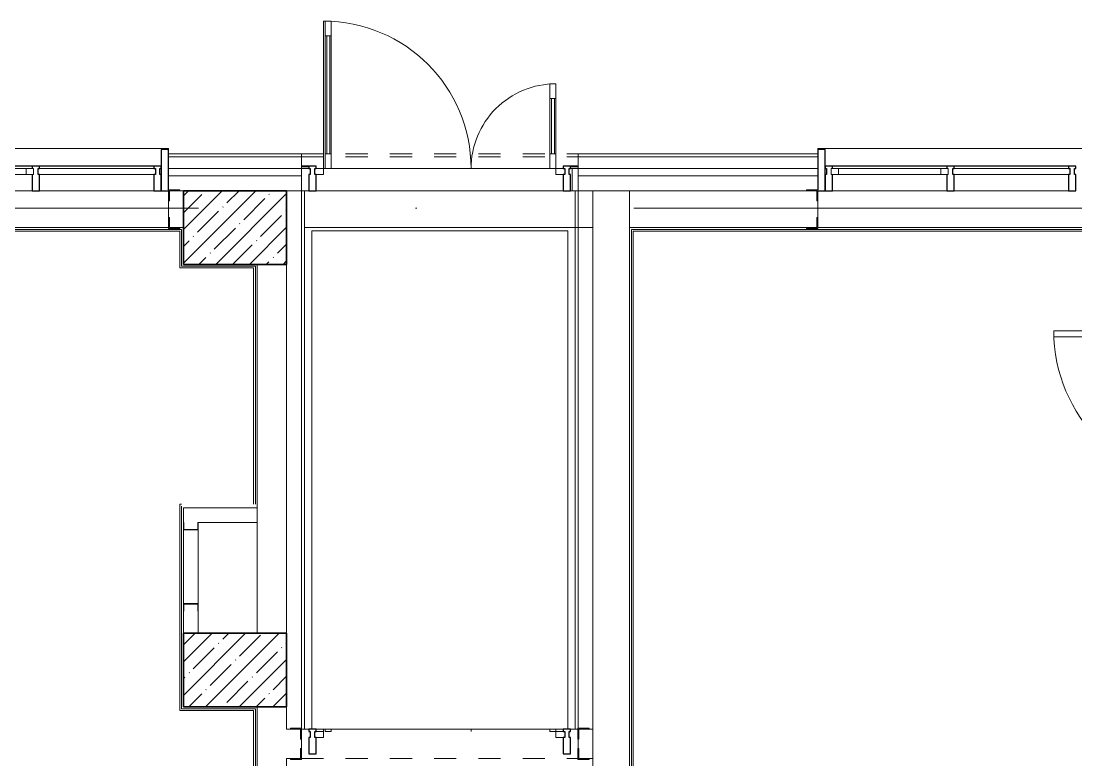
# Model space of a CAD drawing. Header units: millimetres. Extents: x 5993 to 95364, y 87345 to 143522.
# Drawn here: x 44315 to 44897, y 120758 to 121166 of the extents above; entities that cross this region are included whole.
import ezdxf

# ---------------------------------------------------------------- set-up
doc = ezdxf.new("R2010")
doc.units = ezdxf.units.MM
doc.linetypes.add('50_200_ШТРИХ_1Т_ш5_п1_п1_', pattern=[1400, 1000, -200, 0, -200])
doc.linetypes.add('Штрих короткий', pattern=[300, 150, -150])
for name, color, linetype, lineweight in [('0-2', 7, 'Continuous', 9), ('S-GRID-____-OTLN-1', 7, '50_200_ШТРИХ_1Т_ш5_п1_п1_', 9), ('Двери', 7, 'Continuous', 9), ('Импосты витража', 7, 'Continuous', 9), ('Импосты витража-1', 7, 'Continuous', 25), ('Каркас_Импост', 7, 'Continuous', 13), ('Каркас_Импост-1', 7, 'Continuous', 9), ('Несущие колонны', 7, 'Continuous', 9), ('Несущие колонны-1', 7, 'Continuous', 35), ('Обобщенные модели', 7, 'Continuous', 9), ('Общие ребра', 7, 'Continuous', 9), ('Окна', 7, 'Continuous', 9), ('Остекление-1', 7, 'Continuous', 9), ('Открывание-1', 7, 'Continuous', 9), ('Панель', 7, 'Continuous', 13), ('Перекрытия', 7, 'Continuous', 9), ('Перемычка-1', 7, 'Штрих короткий', 9), ('Стены', 7, 'Continuous', 9), ('Стены-1', 7, 'Continuous', 13), ('Элементы узлов', 7, 'Continuous', 9)]:
    doc.layers.add(name, color=color, linetype=linetype, lineweight=lineweight)

# ---------------------------------------------------------------- blocks, each defined once
blk = doc.blocks.new('BSC_Колонна _Прямоугольная - 500х700-V4-АИ2_01_План напольных покрытий и плинтусов 1го этажа _Часть 1_')
at = {"layer": 'Несущие колонны'}
h = blk.add_hatch(dxfattribs=at)
h.set_pattern_fill('FP_10', color=256, style=0, pattern_type=2)
h.set_pattern_definition([(315, (-87250, 34400), (114.04925, 114.04925), []), (315, (-87250, 34285.95), (114.04925, 114.04925), [201.613, -40.323, 3.353, -36.97])])
h.paths.add_polyline_path([(-250, 350), (-250, -350), (250, -350), (250, 350)], flags=0)
at = {"layer": 'Несущие колонны-1'}
for p, q in [((250, 350), (-250, 350)), ((-250, 350), (-250, -350)), ((250, -350), (250, 350)), ((-250, -350), (250, -350))]:
    blk.add_line(p, q, dxfattribs=at)
blk = doc.blocks.new('Дверь_СКБ_1Ст_Внутренняя_ШЕР - СОШ_Д-13_Дв_1150x2100h_С_У учеников_ душевые _спортблок_-35365709-АИ2_01_План напольных покрытий и плинтусов 1го этажа _Часть 1_')
at = {"layer": 'Двери'}
h = blk.add_hatch(dxfattribs=at)
h.set_pattern_fill('FP_60', color=256, style=0, pattern_type=2)
h.set_pattern_definition([(135, (1726.41, 114.685), (-14.14214, -14.14214), []), (225, (1726.41, 114.685), (14.14214, -14.14214), [])])
h.paths.add_polyline_path([(562.5, -50), (587.5, -50), (587.5, 50), (562.5, 50)], flags=0)
at = {"layer": 'Каркас_Импост-1'}
h = blk.add_hatch(dxfattribs=at)
h.set_pattern_fill('FP_61', color=256, style=0, pattern_type=2)
h.set_pattern_definition([(45, (-396.384, 114.685), (-14.1421, 14.1421), []), (135, (-396.384, 114.685), (-14.1421, -14.1421), [])])
h.paths.add_polyline_path([(-562.5, -50), (-537.5, -50), (-537.5, 50), (-562.5, 50)], flags=0)
at = {"layer": 'Каркас_Импост'}
for p, q in [((-522.5, 58), (-592.5, 58)), ((-592.5, 58), (-592.5, 50)), ((-592.5, 50), (-522.5, 50)), ((-537.5, 50), (-562.5, 50)), ((-562.5, 50), (-562.5, -50)), ((-512.5, 50), (-537.5, 50)), ((-537.5, 50), (-537.5, -30)), ((-537.5, -50), (-537.5, 50)), ((-522.5, 50), (-537.5, 50)), ((-537.5, 50), (-537.5, 49)), ((-537.5, 49), (-522.5, 49)), ((-522.5, 50), (-522.5, 58)), ((-522.5, 49), (-522.5, 50)), ((-512.5, 10), (-512.5, 50)), ((-502.5, 10), (-512.5, 10)), ((-502.5, -30), (-502.5, 10)), ((537.5, 10), (527.5, 10)), ((527.5, 10), (527.5, -30)), ((537.5, 50), (537.5, 10)), ((562.5, 50), (537.5, 50)), ((617.5, 58), (547.5, 58)), ((547.5, 58), (547.5, 50)), ((562.5, 50), (547.5, 50)), ((547.5, 50), (547.5, 49)), ((547.5, 50), (617.5, 50)), ((547.5, 49), (562.5, 49)), ((562.5, -30), (562.5, 50)), ((587.5, 50), (562.5, 50)), ((562.5, 50), (562.5, -50)), ((562.5, 49), (562.5, 50)), ((587.5, -50), (587.5, 50)), ((617.5, 50), (617.5, 58)), ((-522.5, -50), (-592.5, -50)), ((-592.5, -50), (-592.5, -58)), ((-592.5, -58), (-522.5, -58)), ((-562.5, -50), (-537.5, -50)), ((-537.5, -30), (-502.5, -30)), ((-522.5, -30), (-537.5, -30)), ((-537.5, -30), (-537.5, -50)), ((-537.5, -50), (-522.5, -50)), ((-522.5, -50), (-522.5, -30)), ((-522.5, -58), (-522.5, -50)), ((527.5, -30), (562.5, -30)), ((562.5, -30), (547.5, -30)), ((547.5, -30), (547.5, -50)), ((547.5, -50), (562.5, -50)), ((617.5, -50), (547.5, -50)), ((547.5, -50), (547.5, -58)), ((547.5, -58), (617.5, -58)), ((562.5, -50), (562.5, -30)), ((562.5, -50), (587.5, -50)), ((617.5, -58), (617.5, -50))]:
    blk.add_line(p, q, dxfattribs=at)
at = {"layer": 'Открывание-1'}
blk.add_arc((537.5, 50), 1050, 90, 180, dxfattribs=at)
at = {"layer": 'Панель'}
for p, q in [((537.5, 1100), (497.5, 1100)), ((497.5, 1100), (497.5, 50)), ((537.5, 50), (537.5, 1100)), ((497.5, 50), (537.5, 50))]:
    blk.add_line(p, q, dxfattribs=at)
blk = doc.blocks.new('GRM_Решетка напольная - 1800х3300-21720711-АИ2_01_План напольных покрытий и плинтусов 1го этажа _Часть 1_')
at = {"layer": 'Обобщенные модели'}
for p, q in [((917.5, 1700), (-917.5, 1700)), ((-917.5, -1700), (-867.5, -1700)), ((867.5, -1700), (917.5, -1700))]:
    blk.add_line(p, q, dxfattribs=at)
blk = doc.blocks.new('BSC_Колонна _Прямоугольная - 500х700-V70-АИ2_01_План напольных покрытий и плинтусов 1го этажа _Часть 1_')
at = {"layer": 'Несущие колонны'}
h = blk.add_hatch(dxfattribs=at)
h.set_pattern_fill('FP_101', color=256, style=0, pattern_type=2)
h.set_pattern_definition([(315, (-84250, 34400), (114.04925, 114.04925), []), (315, (-84250, 34285.95), (114.04925, 114.04925), [201.613, -40.323, 3.353, -36.97])])
h.paths.add_polyline_path([(-250, 350), (-250, -350), (250, -350), (250, 350), (62.6, 350)], flags=0)
at = {"layer": 'Несущие колонны-1'}
for p, q in [((250, 350), (-250, 350)), ((-250, 350), (-250, -350)), ((250, -350), (250, 350)), ((-250, -350), (250, -350))]:
    blk.add_line(p, q, dxfattribs=at)
blk = doc.blocks.new('Проем_Дверь_Прямоугольный - 1800х2700h_оконные проемы-28620215-АИ2_01_План напольных покрытий и плинтусов 1го этажа _Часть 1_')
at = {"layer": 'Перемычка-1'}
for p, q in [((900, 125), (-900, 125)), ((900, -125), (-900, -125))]:
    blk.add_line(p, q, dxfattribs=at)
blk = doc.blocks.new('PNS_Панель прямоугольная2 - Нр_Стекло - 40мм-26243474-АИ2_01_План напольных покрытий и плинтусов 1го этажа _Часть 1_')
at = {"layer": 'Каркас_Импост'}
for p, q in [((-397.5, 0), (-397.5, 40)), ((-397.5, 40), (-347.5, 40)), ((-347.5, 40), (-347.5, 0)), ((397.5, 40), (347.5, 40)), ((347.5, 40), (347.5, 0)), ((397.5, 0), (397.5, 40)), ((-347.5, 0), (-397.5, 0)), ((347.5, 0), (397.5, 0))]:
    blk.add_line(p, q, dxfattribs=at)
at = {"layer": 'Каркас_Импост-1'}
for p, q in [((-347.5, 40), (347.5, 40)), ((-347.5, 0), (347.5, 0))]:
    blk.add_line(p, q, dxfattribs=at)
blk = doc.blocks.new('Прямоугольный импост - Импост структурный с накладкой - 150мм-25647633-АИ2_01_План напольных покрытий и плинтусов 1го этажа _Часть 1_')
at = {"layer": 'Импосты витража-1'}
for p, q in [((-25, 0), (-25, 17)), ((-25, 17), (25, 17)), ((-15, 0), (-25, 0)), ((-15, -40), (-15, 0)), ((25, 17), (25, 0)), ((-25, -150), (-25, -40)), ((-25, -40), (-15, -40)), ((25, -40), (25, -150)), ((25, -150), (-25, -150))]:
    blk.add_line(p, q, dxfattribs=at)
blk = doc.blocks.new('Прямоугольный импост - Импост структурный с накладкой - 150мм-25647642-АИ2_01_План напольных покрытий и плинтусов 1го этажа _Часть 1_')
at = {"layer": 'Импосты витража'}
for p, q in [((103600, 79475), (103600, 80250)), ((103767, 79475), (103767, 80250))]:
    blk.add_line(p, q, dxfattribs=at)
blk = doc.blocks.new('PNS_Панель прямоугольная1 - Нр_Стекло - 40мм-25259299-АИ2_01_План напольных покрытий и плинтусов 1го этажа _Часть 1_')
at = {"layer": 'Остекление-1'}
for p, q in [((-387.5, 40), (387.5, 40)), ((-397.5, 0), (397.5, 0)), ((387.5, 0), (-387.5, 0))]:
    blk.add_line(p, q, dxfattribs=at)
blk = doc.blocks.new('Прямоугольный импост - Импост структурный с накладкой - 150мм-25647644-АИ2_01_План напольных покрытий и плинтусов 1го этажа _Часть 1_')
at = {"layer": 'Импосты витража-1'}
for p, q in [((-25, 0), (-25, 17)), ((-25, 17), (25, 17)), ((-15, 0), (-25, 0)), ((-15, -40), (-15, 0)), ((25, 0), (15, 0)), ((15, 0), (15, -40)), ((25, 17), (25, 0)), ((-25, -150), (-25, -40)), ((-25, -40), (-15, -40)), ((15, -40), (25, -40)), ((25, -40), (25, -150)), ((25, -150), (-25, -150))]:
    blk.add_line(p, q, dxfattribs=at)
blk = doc.blocks.new('Прямоугольный импост - Откос НВФ_50х280 мм-25993838-АИ2_01_План напольных покрытий и плинтусов 1го этажа _Часть 1_')
at = {"layer": 'Импосты витража-1'}
for p, q in [((0, 130), (-50, 130)), ((-50, 130), (-50, -150)), ((0, -144), (0, 130)), ((-50, -150), (0, -150))]:
    blk.add_line(p, q, dxfattribs=at)
blk = doc.blocks.new('Прямоугольный импост - Импост структурный с накладкой - 150мм-V165-АИ2_01_План напольных покрытий и плинтусов 1го этажа _Часть 1_')
at = {"layer": 'Импосты витража-1'}
for p, q in [((-25, 0), (-25, 17)), ((-25, 17), (25, 17)), ((25, 0), (15, 0)), ((15, 0), (15, -40)), ((25, 17), (25, 0)), ((-25, -150), (-25, -40)), ((15, -40), (25, -40)), ((25, -40), (25, -150)), ((25, -150), (-25, -150))]:
    blk.add_line(p, q, dxfattribs=at)
blk = doc.blocks.new('Прямоугольный импост - Откос НВФ_50х280 мм-25993834-АИ2_01_План напольных покрытий и плинтусов 1го этажа _Часть 1_')
at = {"layer": 'Импосты витража-1'}
for p, q in [((-50, 130), (0, 130)), ((-50, -150), (-50, 130)), ((0, 130), (0, -144)), ((0, -150), (-50, -150))]:
    blk.add_line(p, q, dxfattribs=at)
blk = doc.blocks.new('Прямоугольный импост - 50 мм_заглушка-27497054-АИ2_01_План напольных покрытий и плинтусов 1го этажа _Часть 1_')
at = {"layer": 'Импосты витража-1'}
for p, q in [((0, 17), (-50, 17)), ((-50, 17), (-50, 15)), ((-50, 15), (0, 15)), ((0, 15), (0, 17))]:
    blk.add_line(p, q, dxfattribs=at)
blk = doc.blocks.new('Прямоугольный импост - 50 мм_заглушка-27497040-АИ2_01_План напольных покрытий и плинтусов 1го этажа _Часть 1_')
at = {"layer": 'Импосты витража-1'}
for p, q in [((-50, 17), (0, 17)), ((-50, 15), (-50, 17)), ((0, 15), (-50, 15)), ((0, 17), (0, 15))]:
    blk.add_line(p, q, dxfattribs=at)
blk = doc.blocks.new('Прямоугольный импост - Импост структурный с накладкой - 150мм-27090926-АИ2_01_План напольных покрытий и плинтусов 1го этажа _Часть 1_')
at = {"layer": 'Импосты витража-1'}
for p, q in [((-25, 0), (-25, 17)), ((-25, 17), (25, 17)), ((-15, 0), (-25, 0)), ((-15, -40), (-15, 0)), ((25, 0), (15, 0)), ((15, 0), (15, -40)), ((25, 17), (25, 0)), ((-25, -150), (-25, -40)), ((-25, -40), (-15, -40)), ((15, -40), (25, -40)), ((25, -40), (25, -150)), ((25, -150), (-25, -150))]:
    blk.add_line(p, q, dxfattribs=at)
blk = doc.blocks.new('Дверь_Витражная_СКБ_2Ст2 - ДВН_ДАО_Выход из раздевалок-31376655-АИ2_01_План напольных покрытий и плинтусов 1го этажа _Часть 1_')
at = {"layer": 'Двери'}
for p, q in [((-787.5, -575), (-787.5, 0)), ((787.5, -1000), (787.5, 0))]:
    blk.add_line(p, q, dxfattribs=at)
for centre, radius, start, end in [((-787.5, 0), 575, 270, 0), ((787.5, 0), 1000, 180, 270)]:
    blk.add_arc(centre, radius, start, end, dxfattribs=at)
at = {"layer": 'Элементы узлов'}
for p, q in [((-837.5, 40), (-787.5, 40)), ((-787.5, 40), (-837.5, 40)), ((-787.5, 0), (-837.5, 0)), ((-837.5, 0), (-787.5, 0)), ((-787.5, 40), (-787.5, 0)), ((-787.5, 0), (-787.5, 40)), ((-747.5, 0), (-787.5, 0)), ((-787.5, -575), (-787.5, 0)), ((-747.5, 0), (-787.5, 0)), ((-787.5, 0), (-787.5, -575)), ((-747.5, -575), (-747.5, 0)), ((-747.5, -575), (-747.5, 0)), ((735.5, 0), (775.5, 0)), ((735.5, -1000), (735.5, 0)), ((735.5, 0), (735.5, -1000)), ((775.5, 0), (735.5, 0)), ((775.5, -1000), (775.5, 0)), ((775.5, -1000), (775.5, 0)), ((837.5, 40), (787.5, 40)), ((787.5, 40), (787.5, 0)), ((837.5, 40), (787.5, 40)), ((787.5, 40), (787.5, 0)), ((787.5, 0), (837.5, 0)), ((787.5, 0), (837.5, 0)), ((-787.5, -100), (-747.5, -100)), ((-777.5, -475), (-777.5, -100)), ((-757.5, -475), (-757.5, -100)), ((775.5, -100), (735.5, -100)), ((745.5, -900), (745.5, -100)), ((765.5, -900), (765.5, -100)), ((-787.5, -475), (-747.5, -475)), ((-787.5, -575), (-747.5, -575)), ((-787.5, -575), (-747.5, -575)), ((775.5, -900), (735.5, -900)), ((775.5, -1000), (735.5, -1000)), ((735.5, -1000), (775.5, -1000))]:
    blk.add_line(p, q, dxfattribs=at)
blk = doc.blocks.new('Проем_Дверь_Прямоугольный - 1875х3300h_дверные проемы-30604223-АИ2_01_План напольных покрытий и плинтусов 1го этажа _Часть 1_')
at = {"layer": 'Перемычка-1'}
for p, q in [((937.5, 10), (-937.5, 10)), ((937.5, -10), (-937.5, -10))]:
    blk.add_line(p, q, dxfattribs=at)
blk = doc.blocks.new('Дверь_Витражная_СКБ_2Ст2 - ДВН_ДАО_Основной выход-35606066-АИ2_01_План напольных покрытий и плинтусов 1го этажа _Часть 1_')
at = {"layer": 'Двери'}
for p, q in [((-787.5, -17.3), (-787.5, 0)), ((787.5, -17.3), (787.5, 0))]:
    blk.add_line(p, q, dxfattribs=at)
for centre, radius, start, end in [((-787.5, 0), 575, 358.26261, 0), ((787.5, 0), 1000, 180, 180.99678)]:
    blk.add_arc(centre, radius, start, end, dxfattribs=at)
at = {"layer": 'Элементы узлов'}
for p, q in [((-837.5, 40), (-787.5, 40)), ((-787.5, 40), (-837.5, 40)), ((-787.5, 0), (-837.5, 0)), ((-837.5, 0), (-787.5, 0)), ((-787.5, 40), (-787.5, 0)), ((-787.5, 0), (-787.5, 40)), ((-747.5, 0), (-787.5, 0)), ((-787.5, -17.3), (-787.5, 0)), ((-747.5, 0), (-787.5, 0)), ((-787.5, 0), (-787.5, -17.3)), ((-747.5, -17.3), (-747.5, 0)), ((-747.5, -17.3), (-747.5, 0)), ((735.5, 0), (775.5, 0)), ((735.5, -17.3), (735.5, 0)), ((735.5, 0), (735.5, -17.3)), ((775.5, 0), (735.5, 0)), ((775.5, -17.3), (775.5, 0)), ((775.5, -17.3), (775.5, 0)), ((837.5, 40), (787.5, 40)), ((787.5, 40), (787.5, 0)), ((837.5, 40), (787.5, 40)), ((787.5, 40), (787.5, 0)), ((787.5, 0), (837.5, 0)), ((787.5, 0), (837.5, 0))]:
    blk.add_line(p, q, dxfattribs=at)
blk = doc.blocks.new('Проем_Дверь_Прямоугольный - 1875х3300h_дверные проемы-28054189-АИ2_01_План напольных покрытий и плинтусов 1го этажа _Часть 1_')
at = {"layer": 'Перемычка-1'}
for p, q in [((937.5, 100), (-937.5, 100)), ((937.5, -100), (-937.5, -100))]:
    blk.add_line(p, q, dxfattribs=at)
blk = doc.blocks.new('Фахверк_СКБ_Уголок - 250_3520_1-27501181-АИ2_01_План напольных покрытий и плинтусов 1го этажа _Часть 1_')
at = {"layer": 'Обобщенные модели'}
for p, q in [((200, 181), (125, 181)), ((125, 181), (125, 106)), ((131, 106), (131, 175)), ((131, 175), (200, 175)), ((200, 175), (200, 181)), ((125, 106), (131, 106)), ((131, -6), (125, -6)), ((125, -6), (125, -81)), ((131, -75), (131, -6)), ((125, -81), (200, -81)), ((200, -75), (131, -75)), ((200, -81), (200, -75))]:
    blk.add_line(p, q, dxfattribs=at)
blk = doc.blocks.new('Фахверк_СКБ_Уголок - 250_3520-27500975-АИ2_01_План напольных покрытий и плинтусов 1го этажа _Часть 1_')
at = {"layer": 'Обобщенные модели'}
for p, q in [((200, 181), (125, 181)), ((125, 181), (125, 106)), ((131, 106), (131, 175)), ((131, 175), (200, 175)), ((200, 175), (200, 181)), ((125, 106), (131, 106)), ((131, -6), (125, -6)), ((125, -6), (125, -81)), ((131, -75), (131, -6)), ((125, -81), (200, -81)), ((200, -75), (131, -75)), ((200, -81), (200, -75))]:
    blk.add_line(p, q, dxfattribs=at)
blk = doc.blocks.new('Проем_Дверь_Прямоугольный - 2075х3300h_дверные проемы-28620227-АИ2_01_План напольных покрытий и плинтусов 1го этажа _Часть 1_')
at = {"layer": 'Перемычка-1'}
for p, q in [((1037.5, 125), (-1037.5, 125)), ((1037.5, -125), (-1037.5, -125))]:
    blk.add_line(p, q, dxfattribs=at)
blk = doc.blocks.new('Фахверк_СКБ_Уголок - 200_4830_зеркало-28917529-АИ2_01_План напольных покрытий и плинтусов 1го этажа _Часть 1_')
at = {"layer": 'Обобщенные модели'}
for p, q in [((200, 156), (125, 156)), ((125, 156), (125, 81)), ((131, 81), (131, 150)), ((131, 150), (200, 150)), ((200, 150), (200, 156)), ((125, 81), (131, 81)), ((131, 19), (125, 19)), ((125, 19), (125, -56)), ((131, -50), (131, 19)), ((125, -56), (200, -56)), ((200, -50), (131, -50)), ((200, -56), (200, -50))]:
    blk.add_line(p, q, dxfattribs=at)
blk = doc.blocks.new('Фахверк_СКБ_Уголок - 200_4830_зеркало-28053660-АИ2_01_План напольных покрытий и плинтусов 1го этажа _Часть 1_')
at = {"layer": 'Обобщенные модели'}
for p, q in [((125, 156), (50, 156)), ((50, 156), (50, 150)), ((50, 150), (119, 150)), ((119, 150), (119, 81)), ((125, 81), (125, 156)), ((119, 81), (125, 81)), ((125, 19), (119, 19)), ((119, 19), (119, -50)), ((125, -56), (125, 19)), ((119, -50), (50, -50)), ((50, -50), (50, -56)), ((50, -56), (125, -56))]:
    blk.add_line(p, q, dxfattribs=at)
blk = doc.blocks.new('Проем_Дверь_Прямоугольный - 1875х3300h_дверные проемы-30604121-АИ2_01_План напольных покрытий и плинтусов 1го этажа _Часть 1_')
at = {"layer": 'Перемычка-1'}
for p, q in [((937.5, 115), (-937.5, 115)), ((937.5, -115), (-937.5, -115))]:
    blk.add_line(p, q, dxfattribs=at)
blk = doc.blocks.new('Отлив_СКБ - Отлив витража_120_НВФ-31885689-АИ2_01_План напольных покрытий и плинтусов 1го этажа _Часть 1_')
at = {"layer": 'Окна'}
for p, q in [((0, 113), (0, 120)), ((1800, 120), (0, 120)), ((1800, 120), (1800, 113)), ((50, 2), (1750, 2))]:
    blk.add_line(p, q, dxfattribs=at)
blk = doc.blocks.new('154_Фахверк_СКБ_Швеллер - Тип_100_4830-36699370-АИ2_01_План напольных покрытий и плинтусов 1го этажа _Часть 1_')
at = {"layer": 'Обобщенные модели'}
for p, q in [((175, 50), (125, 50)), ((125, 50), (125, -50)), ((128, 47), (175, 47)), ((128, -47), (128, 47)), ((175, 47), (175, 50)), ((125, -50), (175, -50)), ((175, -47), (128, -47)), ((175, -50), (175, -47))]:
    blk.add_line(p, q, dxfattribs=at)

msp = doc.modelspace()

# ---------------------------------------------------------------- linework, layer by layer
at = {"layer": 'S-GRID-____-OTLN-1', "color": 251, "ltscale": 0.6, "true_color": 0x636466}
msp.add_line((50293.31, 121062.84), (41443.97, 121062.84), dxfattribs=at)
at = {"layer": 'Общие ребра'}
for p, q in [((44461.41, 121091.2), (44469.3, 121091.2)), ((44469.3, 121091.2), (44461.41, 121091.2)), ((44621.92, 121091.2), (44754.19, 121091.2)), ((44754.19, 121091.2), (44621.92, 121091.2)), ((44396.05, 121084.69), (44461.41, 121084.69)), ((44396.05, 121080.62), (44461.41, 121080.62)), ((44461.41, 121084.69), (44469.3, 121084.69)), ((44461.41, 121080.62), (44469.3, 121080.62)), ((44621.92, 121084.69), (44754.19, 121084.69)), ((44621.92, 121080.62), (44754.19, 121080.62)), ((44404.19, 121072.48), (44402.15, 121072.48)), ((44402.15, 121072.48), (44404.19, 121072.48)), ((44469.3, 120775.85), (44469.3, 121072.48)), ((44621.92, 120775.85), (44621.92, 121072.48)), ((44630.06, 120775.36), (44630.06, 121072.48)), ((44630.06, 121072.48), (44630.06, 120775.36)), ((44748.08, 121072.48), (44650.41, 121072.48)), ((44650.41, 121072.48), (44748.08, 121072.48)), ((44461.16, 120775.36), (44463.2, 120775.36)), ((44628.02, 120775.36), (44630.06, 120775.36)), ((44630.06, 120759.08), (44630.06, 120775.36))]:
    msp.add_line(p, q, dxfattribs=at)
at = {"layer": 'Перекрытия'}
for p, q in [((44473.37, 121072.48), (44470.93, 121072.48)), ((44613.78, 121072.48), (44477.44, 121072.48)), ((44620.29, 121072.48), (44617.85, 121072.48)), ((44616.22, 121050.34), (44475, 121050.34)), ((44475, 121050.34), (44475, 120775.39)), ((44616.22, 120775.39), (44616.22, 121050.34)), ((44470.93, 120775.36), (44470.93, 120775.36)), ((44470.93, 120775.36), (44473.37, 120775.36)), ((44475, 120775.39), (44616.22, 120775.39)), ((44613.78, 120775.36), (44477.44, 120775.36)), ((44620.29, 120775.36), (44617.85, 120775.36))]:
    msp.add_line(p, q, dxfattribs=at)
at = {"layer": 'Стены'}
for p, q in [((44469.3, 121084.69), (44473.37, 121084.69)), ((44477.44, 121084.69), (44613.78, 121084.69)), ((44617.85, 121084.69), (44618.66, 121084.69)), ((44618.66, 121084.69), (44621.92, 121084.69)), ((44618.66, 121072.48), (44618.66, 121084.69)), ((44618.66, 121072.48), (44618.66, 121084.69)), ((44473.37, 121072.48), (44470.93, 121072.48)), ((44613.78, 121072.48), (44477.44, 121072.48)), ((44618.66, 121072.48), (44617.85, 121072.48)), ((44620.29, 121072.48), (44618.66, 121072.48)), ((44396.05, 121052.13), (44249.54, 121052.13)), ((44900.7, 121052.13), (44754.19, 121052.13)), ((44205.74, 121051.15), (44403.21, 121051.15)), ((44402.23, 121050.18), (44206.72, 121050.18)), ((44402.23, 121029.83), (44402.23, 121050.18)), ((44403.21, 121051.15), (44403.21, 121030.8)), ((44651.39, 120581.01), (44651.39, 121051.15)), ((44651.39, 121051.15), (44968.91, 121051.15)), ((44652.36, 121050.18), (44652.36, 120581.99)), ((44967.93, 121050.18), (44652.36, 121050.18)), ((44442.93, 121029.83), (44402.23, 121029.83)), ((44403.21, 121030.8), (44443.91, 121030.8)), ((44442.93, 120899.43), (44442.93, 121029.83)), ((44443.91, 121030.8), (44443.91, 120899.43)), ((44402.23, 120785.64), (44402.23, 120899.43)), ((44403.21, 120899.43), (44402.23, 120899.43)), ((44403.21, 120898.46), (44403.21, 120786.62)), ((44442.93, 120785.64), (44402.23, 120785.64)), ((44403.21, 120786.62), (44443.91, 120786.62)), ((44442.93, 120586.06), (44442.93, 120785.64)), ((44443.91, 120786.62), (44443.91, 120585.08))]:
    msp.add_line(p, q, dxfattribs=at)
at = {"layer": 'Стены-1'}
for p, q in [((44469.3, 121092.83), (44396.05, 121092.83)), ((44396.05, 121092.83), (44396.05, 121091.2)), ((44469.3, 121091.2), (44469.3, 121092.83)), ((44754.19, 121092.83), (44621.92, 121092.83)), ((44621.92, 121092.83), (44621.92, 121091.2)), ((44754.19, 121091.2), (44754.19, 121092.83)), ((44461.41, 121091.2), (44396.05, 121091.2)), ((44396.05, 121091.2), (44396.05, 121072.97)), ((44396.05, 121091.2), (44461.41, 121091.2)), ((44469.3, 121072.48), (44469.3, 121091.2)), ((44621.92, 121091.2), (44621.92, 121072.48)), ((44754.19, 121072.97), (44754.19, 121091.2)), ((44470.93, 121072.48), (44461.16, 121072.48)), ((44461.16, 121072.48), (44461.41, 121072.48)), ((44461.41, 121072.48), (44469.3, 121072.48)), ((44470.93, 120775.36), (44470.93, 121072.48)), ((44620.29, 121072.48), (44620.29, 120775.36)), ((44630.06, 121072.48), (44620.29, 121072.48)), ((44621.92, 121072.48), (44650.41, 121072.48)), ((44650.41, 121072.48), (44630.06, 121072.48)), ((44650.41, 121072.48), (44650.41, 121052.13)), ((44650.41, 120498.64), (44650.41, 121072.48)), ((44396.05, 121066.86), (44396.05, 121057.75)), ((44754.19, 121057.75), (44754.19, 121066.86)), ((44402.15, 121052.13), (44404.19, 121052.13)), ((44650.41, 121052.13), (44748.08, 121052.13)), ((44444.88, 121031.78), (44444.88, 120828.29)), ((44461.16, 120828.29), (44461.16, 121031.78)), ((44461.16, 121031.78), (44461.16, 120828.29)), ((44412.33, 120897.48), (44404.19, 120897.48)), ((44404.19, 120897.48), (44404.19, 120889.34)), ((44444.88, 120897.48), (44412.33, 120897.48)), ((44444.88, 120889.34), (44444.88, 120897.48)), ((44412.33, 120889.34), (44444.88, 120889.34)), ((44404.19, 120885.27), (44404.19, 120844.57)), ((44412.33, 120844.57), (44412.33, 120885.27)), ((44404.19, 120840.5), (44404.19, 120828.29)), ((44412.33, 120828.29), (44412.33, 120840.5)), ((44444.88, 120787.59), (44444.88, 120584.11)), ((44461.16, 120787.59), (44461.16, 120775.36)), ((44461.16, 120775.36), (44461.16, 120787.59)), ((44469.3, 120775.36), (44470.93, 120775.36)), ((44620.29, 120775.36), (44621.92, 120775.36)), ((44469.3, 120764.69), (44469.3, 120769.74)), ((44621.92, 120769.74), (44621.92, 120764.69)), ((44461.16, 120759.08), (44463.2, 120759.08)), ((44461.16, 120584.11), (44461.16, 120759.08)), ((44628.02, 120759.08), (44630.06, 120759.08)), ((44630.06, 120759.08), (44630.06, 120500.59))]:
    msp.add_line(p, q, dxfattribs=at)

# ---------------------------------------------------------------- block references
at = {"layer": '0-2', "xscale": 0.08139549610658335, "yscale": 0.08139549610658335, "zscale": 0.08139549610658335}
for name, p, rotation in [('Дверь_Витражная_СКБ_2Ст2 - ДВН_ДАО_Выход из раздевалок-31376655-АИ2_01_План напольных покрытий и плинтусов 1го этажа _Часть 1_', (44545.61, 121084.69), 180), ('Проем_Дверь_Прямоугольный - 1875х3300h_дверные проемы-30604223-АИ2_01_План напольных покрытий и плинтусов 1го этажа _Часть 1_', (44545.61, 121092.01), 180), ('Проем_Дверь_Прямоугольный - 1875х3300h_дверные проемы-30604121-АИ2_01_План напольных покрытий и плинтусов 1го этажа _Часть 1_', (44545.61, 121081.84), 180), ('PNS_Панель прямоугольная2 - Нр_Стекло - 40мм-26243474-АИ2_01_План напольных покрытий и плинтусов 1го этажа _Часть 1_', (44289.22, 121084.69), 180), ('Прямоугольный импост - Импост структурный с накладкой - 150мм-25647642-АИ2_01_План напольных покрытий и плинтусов 1го этажа _Часть 1_', (50789.66, 112639.91), 89.9999999999988), ('PNS_Панель прямоугольная1 - Нр_Стекло - 40мм-25259299-АИ2_01_План напольных покрытий и плинтусов 1го этажа _Часть 1_', (44356.37, 121084.69), 180), ('Прямоугольный импост - Импост структурный с накладкой - 150мм-25647642-АИ2_01_План напольных покрытий и плинтусов 1го этажа _Часть 1_', (50856.82, 112639.91), 90), ('PNS_Панель прямоугольная2 - Нр_Стекло - 40мм-26243474-АИ2_01_План напольных покрытий и плинтусов 1го этажа _Часть 1_', (44793.87, 121084.69), 180), ('Прямоугольный импост - Импост структурный с накладкой - 150мм-25647642-АИ2_01_План напольных покрытий и плинтусов 1го этажа _Часть 1_', (51294.32, 112639.91), 89.9999999999988), ('PNS_Панель прямоугольная1 - Нр_Стекло - 40мм-25259299-АИ2_01_План напольных покрытий и плинтусов 1го этажа _Часть 1_', (44861.02, 121084.69), 180), ('Прямоугольный импост - Импост структурный с накладкой - 150мм-25647642-АИ2_01_План напольных покрытий и плинтусов 1го этажа _Часть 1_', (51361.47, 112639.91), 90), ('BSC_Колонна _Прямоугольная - 500х700-V4-АИ2_01_План напольных покрытий и плинтусов 1го этажа _Часть 1_', (44432.68, 121052.13), 89.9999999999999), ('Фахверк_СКБ_Уголок - 250_3520-27500975-АИ2_01_План напольных покрытий и плинтусов 1го этажа _Часть 1_', (44764.36, 121066.37), 180), ('Проем_Дверь_Прямоугольный - 1800х2700h_оконные проемы-28620215-АИ2_01_План напольных покрытий и плинтусов 1го этажа _Часть 1_', (44827.44, 121062.3), 180), ('Дверь_СКБ_1Ст_Внутренняя_ШЕР - СОШ_Д-13_Дв_1150x2100h_С_У учеников_ душевые _спортблок_-35365709-АИ2_01_План напольных покрытий и плинтусов 1го этажа _Часть 1_', (44973.96, 120951.4), 89.99999999999993), ('154_Фахверк_СКБ_Швеллер - Тип_100_4830-36699370-АИ2_01_План напольных покрытий и плинтусов 1го этажа _Часть 1_', (44408.26, 120875.1), 90), ('154_Фахверк_СКБ_Швеллер - Тип_100_4830-36699370-АИ2_01_План напольных покрытий и плинтусов 1го этажа _Часть 1_', (44408.26, 120854.75), 270), ('BSC_Колонна _Прямоугольная - 500х700-V70-АИ2_01_План напольных покрытий и плинтусов 1го этажа _Часть 1_', (44432.68, 120807.94), 89.9999999999999), ('Фахверк_СКБ_Уголок - 200_4830_зеркало-28917529-АИ2_01_План напольных покрытий и плинтусов 1го этажа _Часть 1_', (44479.48, 120771.29), 180), ('Проем_Дверь_Прямоугольный - 1875х3300h_дверные проемы-28054189-АИ2_01_План напольных покрытий и плинтусов 1го этажа _Часть 1_', (44545.61, 120767.22), 180), ('Дверь_Витражная_СКБ_2Ст2 - ДВН_ДАО_Основной выход-35606066-АИ2_01_План напольных покрытий и плинтусов 1го этажа _Часть 1_', (44545.61, 120773.97), 180), ('Фахверк_СКБ_Уголок - 200_4830_зеркало-28053660-АИ2_01_План напольных покрытий и плинтусов 1го этажа _Часть 1_', (44632.09, 120771.29), 180)]:
    msp.add_blockref(name, p, dxfattribs=dict(at, rotation=rotation))
for name, p in [('Отлив_СКБ - Отлив витража_120_НВФ-31885689-АИ2_01_План напольных покрытий и плинтусов 1го этажа _Часть 1_', (44249.54, 121086.07)), ('Прямоугольный импост - Откос НВФ_50х280 мм-25993838-АИ2_01_План напольных покрытий и плинтусов 1го этажа _Часть 1_', (44396.05, 121084.69)), ('Отлив_СКБ - Отлив витража_120_НВФ-31885689-АИ2_01_План напольных покрытий и плинтусов 1го этажа _Часть 1_', (44754.19, 121086.07)), ('Прямоугольный импост - 50 мм_заглушка-27497054-АИ2_01_План напольных покрытий и плинтусов 1го этажа _Часть 1_', (44621.92, 121084.69)), ('Проем_Дверь_Прямоугольный - 1800х2700h_оконные проемы-28620215-АИ2_01_План напольных покрытий и плинтусов 1го этажа _Часть 1_', (44322.79, 121062.3)), ('Фахверк_СКБ_Уголок - 250_3520_1-27501181-АИ2_01_План напольных покрытий и плинтусов 1го этажа _Часть 1_', (44385.87, 121058.23)), ('Проем_Дверь_Прямоугольный - 2075х3300h_дверные проемы-28620227-АИ2_01_План напольных покрытий и плинтусов 1го этажа _Часть 1_', (44545.61, 121062.3)), ('GRM_Решетка напольная - 1800х3300-21720711-АИ2_01_План напольных покрытий и плинтусов 1го этажа _Часть 1_', (44545.61, 120913.76))]:
    msp.add_blockref(name, p, dxfattribs=at)
at = {"layer": '0-2', "extrusion": (0, 0, -1), "xscale": 0.08139549610658335, "yscale": 0.08139549610658335, "zscale": 0.08139549610658335}
for name, p in [('Прямоугольный импост - Откос НВФ_50х280 мм-25993834-АИ2_01_План напольных покрытий и плинтусов 1го этажа _Часть 1_', (-44754.19, 121084.69)), ('Прямоугольный импост - Импост структурный с накладкой - 150мм-25647633-АИ2_01_План напольных покрытий и плинтусов 1го этажа _Часть 1_', (-44322.79, 121084.69)), ('Прямоугольный импост - Импост структурный с накладкой - 150мм-25647644-АИ2_01_План напольных покрытий и плинтусов 1го этажа _Часть 1_', (-44389.94, 121084.69)), ('Прямоугольный импост - 50 мм_заглушка-27497040-АИ2_01_План напольных покрытий и плинтусов 1го этажа _Часть 1_', (-44469.3, 121084.69)), ('Прямоугольный импост - Импост структурный с накладкой - 150мм-27090926-АИ2_01_План напольных покрытий и плинтусов 1го этажа _Часть 1_', (-44475.41, 121084.69)), ('Прямоугольный импост - Импост структурный с накладкой - 150мм-27090926-АИ2_01_План напольных покрытий и плинтусов 1го этажа _Часть 1_', (-44615.82, 121084.69)), ('Прямоугольный импост - Импост структурный с накладкой - 150мм-V165-АИ2_01_План напольных покрытий и плинтусов 1го этажа _Часть 1_', (-44760.29, 121084.69)), ('Прямоугольный импост - Импост структурный с накладкой - 150мм-25647633-АИ2_01_План напольных покрытий и плинтусов 1го этажа _Часть 1_', (-44827.44, 121084.69)), ('Прямоугольный импост - Импост структурный с накладкой - 150мм-25647644-АИ2_01_План напольных покрытий и плинтусов 1го этажа _Часть 1_', (-44894.59, 121084.69)), ('Прямоугольный импост - Импост структурный с накладкой - 150мм-27090926-АИ2_01_План напольных покрытий и плинтусов 1го этажа _Часть 1_', (-44475.41, 120773.97)), ('Прямоугольный импост - Импост структурный с накладкой - 150мм-27090926-АИ2_01_План напольных покрытий и плинтусов 1го этажа _Часть 1_', (-44615.82, 120773.97))]:
    msp.add_blockref(name, p, dxfattribs=at)

doc.saveas('drawing.dxf')
